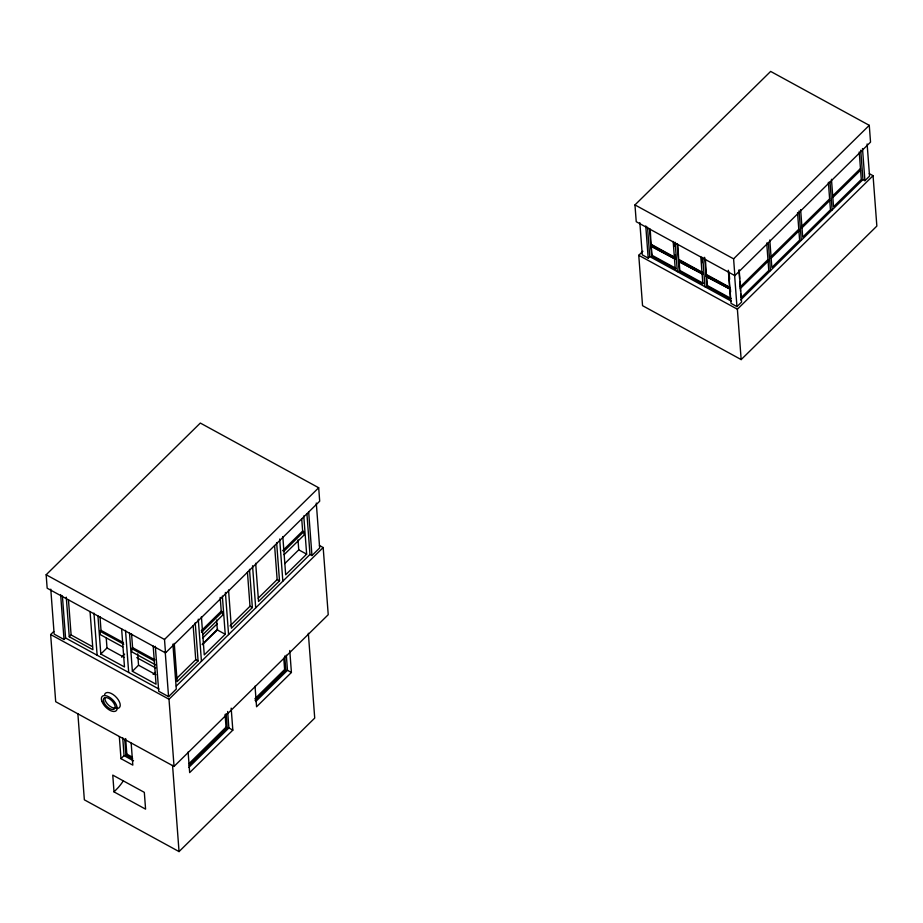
<?xml version="1.0" encoding="UTF-8"?>
<svg xmlns="http://www.w3.org/2000/svg" width="923" height="923" viewBox="0 0 923 923"><rect width="100%" height="100%" fill="white"/><g stroke="black" fill="none" stroke-linecap="round" stroke-linejoin="round"><path stroke-width="1.38" d="M46.15 574.764L200.326 423.057L318.689 487.759L319.693 501.189L165.517 652.907L47.165 588.205L46.15 574.764L164.502 639.466L165.517 652.907M319.404 545.47L323.177 547.535L328.23 614.695L174.043 766.413L55.692 701.711L50.65 634.551L53.73 631.517M50.777 589.162L54.157 634.113L64.022 639.501L65.568 637.978L62.395 595.854M90.05 611.511L92.923 649.723L69.26 636.778L71.106 634.955L68.44 599.581M122.782 646.908L100.353 634.655L100.099 631.297L101.022 630.386L99.996 616.691M121.617 628.759L124.49 666.971L100.815 654.038L106.987 647.969L106.237 638.024M121.559 657.164L124.64 654.13M155.583 664.848L131.92 651.903L131.666 648.546L132.589 647.634L131.562 633.951M153.172 646.019L156.045 684.231L132.381 671.286L138.542 665.218L137.689 653.853M164.502 639.466L318.689 487.759M153.114 674.413L155.168 672.394M201.26 630.79L221.232 611.141L220.205 597.446M282.669 550.685L302.64 531.037L301.706 518.714M634.966 204.918L770.647 71.417L869.27 125.332L870.539 142.119L734.858 275.631L636.235 221.716L634.966 204.918L733.6 258.844L734.858 275.631M201.445 632.417L222.42 611.787L221.232 611.141M283.846 551.331L303.817 531.683L302.64 531.037M202.702 634.793L222.662 615.145L222.42 611.787M284.099 554.688L304.071 535.04L303.817 531.683M202.875 637.885L217.263 623.729M202.252 644.266L217.666 629.094M202.368 644.681L217.343 629.947L216.605 620.002M284.78 563.595L298.752 549.843L298.002 539.897M176.766 678.336L195.734 659.668L193.184 625.702M230.035 625.921L250.006 606.261L247.456 572.295M258.175 598.231L277.142 579.563L274.593 545.597M195.226 622.748L198.099 660.96L177.135 681.601L174.262 643.389M222.362 596.05L225.235 634.263L204.271 654.892L201.399 616.679M249.498 569.341L252.371 607.553L231.408 628.194L228.535 589.982M276.635 542.643L279.507 580.855L258.544 601.484L255.671 563.272M303.771 515.945L306.644 554.158L285.68 574.787L282.807 536.575M176.316 686.008L309.978 554.481L306.921 513.753M155.329 646.319L158.71 691.258L168.563 696.657L176.281 689.066L172.901 644.127M309.978 554.481L311.951 555.554L319.658 547.974L316.289 503.035M174.043 766.413L169.001 699.242L323.177 547.535M131.17 743.153L132.82 765.132L120.982 758.66L124.063 755.625L122.724 737.765M132.67 758.729L125.909 755.026L126.832 754.114L125.666 738.562M869.27 173.628L873.066 175.705L876.85 226.077L741.169 359.589L642.546 305.675L638.762 255.29L642.87 251.252M675.175 259.075L651.188 246.429L650.23 229.285M651.188 246.429L652.192 255.371L651.58 255.971L675.244 268.916L675.867 268.305L652.192 255.371M639.847 222.674L642.27 254.852L648.188 258.094L649.734 256.571L647.519 227.185M114.025 791.888L112.756 775.101L144.323 792.361L145.58 809.148L114.025 791.888L118.167 787.631A32.617 14.433 -61.3 0 0 123.117 781.181M674.863 259.375L674.84 254.633M678.809 261.532L702.784 274.166L678.809 261.532L677.851 244.376M700.799 256.536L702.865 284.007L679.19 271.074L679.813 270.462L679.12 261.232M189.03 763.575L226.031 727.162L225.074 714.437M254.91 698.746L284.619 669.51L283.776 658.203M189.18 765.236L227.22 727.809L226.158 713.675M255.071 700.407L285.807 670.156L284.746 656.022M188.8 767.417L228.881 727.97L227.646 711.483M255.706 701.584L287.468 670.317L286.338 655.203M231.177 708.149L232.827 730.128L189.665 772.609L188.107 752.003M289.764 650.496L291.414 672.475L256.571 706.764L255.025 686.158M702.472 274.477L702.657 272.493L678.993 259.548M706.418 276.623L730.405 289.268L706.418 276.623L705.46 259.478M733.6 258.844L869.27 125.332M728.305 270.254L730.474 299.11L706.81 286.165L707.422 285.565L706.73 276.323M730.093 289.568L730.278 287.584M740.2 286.88L767.959 259.571M771.04 256.536L798.787 229.227M801.868 226.193L829.627 198.883M832.708 195.849L860.467 168.54M740.327 288.553L768.074 261.244M771.167 258.209L798.914 230.9M801.995 227.866L829.754 200.556M832.834 197.522L860.582 170.224M77.867 713.583L84.351 799.826L179.039 851.583L314.72 718.082L308.34 633.27M740.638 299.975L862.947 179.616L860.744 150.23M728.616 271.2L731.039 303.379L736.958 306.621L741.584 302.063L739.161 269.885M862.947 179.616L864.92 180.689L869.547 176.143L867.124 143.965M741.169 359.589L737.385 309.217L873.066 175.705M651.373 244.457L675.048 257.39M706.603 274.65L729.032 286.903M651.061 244.757L674.736 257.702M678.682 259.848L702.345 272.793M706.291 274.95L729.966 287.895M652.746 246.81L673.928 258.394M679.813 270.462L703.476 283.407M707.422 285.565L731.097 298.498M649.734 256.571L731.328 301.175M638.762 255.29L737.385 309.217M298.752 549.843L306.644 554.158M277.142 579.563L279.507 580.855M250.006 606.261L252.371 607.553M217.343 629.947L225.235 634.263M287.468 670.317L291.414 672.475M284.619 669.51L285.807 670.156M195.734 659.668L198.099 660.96M101.022 630.386L123.451 642.639M132.589 647.634L155.006 659.899M100.099 631.297L123.774 644.231M131.666 648.546L154.083 660.81M136.8 657.626L155.733 667.975M106.987 647.969L124.42 657.499M138.542 665.218L155.987 674.759M71.106 634.955L92.288 646.538M65.568 637.978L158.987 689.054M228.881 727.97L232.827 730.128M226.031 727.162L227.22 727.809M50.65 634.551L169.001 699.242M126.832 754.114L132.474 757.206M124.063 755.625L133.535 760.806M862.497 148.511L864.92 180.689M859.221 151.983L861.286 179.454L833.527 206.764L831.461 179.293M830.008 181.969L832.119 209.959M828.381 182.327L830.446 209.798L802.698 237.107L800.633 209.636M799.064 210.917L801.279 240.303M797.541 212.671L799.606 240.142L771.859 267.451L769.794 239.98M768.34 242.657L770.44 270.647M766.713 243.014L768.778 270.485L741.019 297.794L740.719 293.837M738.954 270.324L739.577 278.596M739.785 281.365L740.523 291.195M734.535 274.431L736.958 306.621M729.343 275.169L729.655 279.311M730.405 289.268L730.601 291.899M704.641 257.321L706.81 286.165M702.749 257.379L704.964 286.765M701.618 258.694L701.93 262.836M677.124 243.591L679.19 271.074M675.14 242.288L677.344 271.674M674.009 243.603L674.217 246.36M673.179 241.434L675.244 268.916M649.515 228.5L651.58 255.971M645.765 225.904L648.188 258.094M308.686 512.023L311.951 555.554M279.681 539.055L282.842 581.178M252.544 565.753L255.706 607.888M225.408 592.451L228.581 634.586M198.272 619.16L201.445 661.283M165.194 651.707L168.563 696.657M172.555 765.352L179.039 851.583M129.508 633.074L132.381 671.286M125.516 630.363L128.689 672.486M124.743 739.473L125.909 755.026M119.332 736.681L120.982 758.66M97.942 615.826L100.815 654.038M93.961 613.103L97.123 655.238M66.271 597.158L69.26 636.778M60.641 594.562L64.022 639.501M104.599 694.569A10.026 5.065 45.5 0 1 116.748 697.776A10.026 5.065 45.5 0 1 116.725 708.449M116.079 707.353A7.522 3.796 45.5 0 1 108.81 705.345A7.522 3.796 45.5 0 1 105.003 697.511M101.772 701.088A10.026 5.065 45.5 0 0 115.202 711.31A10.026 5.065 45.5 0 0 110.818 698.146A10.026 5.065 45.5 0 0 101.772 701.088M103.618 701.607A7.522 3.796 45.5 0 0 113.656 709.383A7.522 3.796 45.5 0 0 110.518 699.553A7.522 3.796 45.5 0 0 103.618 701.607"/></g></svg>
